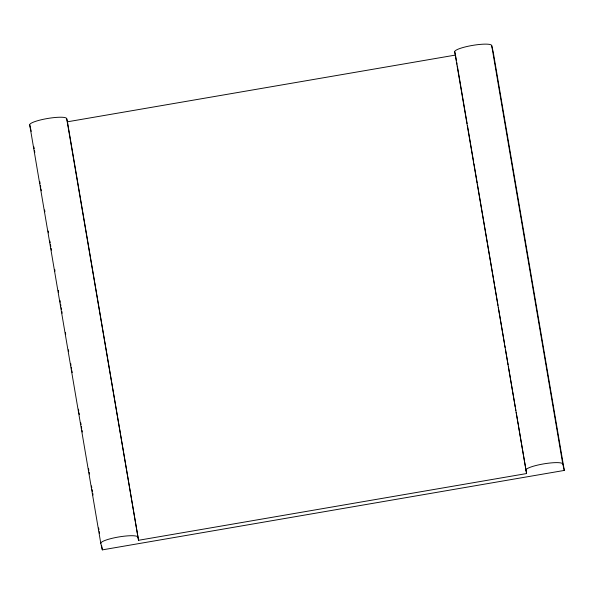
<?xml version="1.0" encoding="UTF-8"?>
<svg xmlns="http://www.w3.org/2000/svg" width="594" height="594" viewBox="0 0 594 594"><rect width="100%" height="100%" fill="white"/><g stroke="black" fill="none" stroke-linecap="round" stroke-linejoin="round"><path stroke-width="0.89" d="M66.669 118.57L138.528 540.288L526.574 473.552L454.714 51.834A18.748 3.312 -9.6 0 1 472.423 45.426A18.748 3.312 -9.6 0 1 491.676 45.478L493.213 51.938L564.3 470.426L102.346 549.873L100.802 543.413L29.715 124.926A18.748 3.312 -9.6 0 1 47.423 118.518A18.748 3.312 -9.6 0 1 66.669 118.57L67.441 121.8L455.487 55.064L456.415 60.551M491.676 45.478L562.763 463.966L564.3 470.426M454.714 51.834L455.294 54.254M29.715 124.926L31.252 131.385M456.727 62.377L457.038 64.204M457.35 66.031L467.129 123.597M467.441 125.423L473.648 161.969M473.96 163.796L477.22 182.989M477.524 184.816L484.355 225.022M484.667 226.849L487.303 242.382M487.615 244.208L494.446 284.407M494.757 286.241L498.017 305.427M498.321 307.254L504.536 343.8M504.841 345.634L505.152 347.46M505.464 349.287L508.1 364.82M508.412 366.647L515.243 406.853M515.555 408.679L515.867 410.506M516.171 412.333L518.191 424.213M518.503 426.039L525.334 466.245M525.645 468.072L526.574 473.552M67.441 121.8L138.528 540.288M33.895 146.918L34.207 148.745M34.511 150.579L34.823 152.406M39.791 181.645L40.102 183.472M40.414 185.298L40.726 187.125M41.031 188.951L41.342 190.778M44.602 209.972L44.914 211.798M48.173 230.984L48.485 232.811M49.881 241.038L50.193 242.864M50.505 244.691L50.809 246.517M51.121 248.344L51.433 250.171M54.693 269.357L55.004 271.191M58.264 290.377L58.576 292.203M59.972 300.43L60.284 302.257M60.588 304.083L60.9 305.91M61.212 307.737L61.524 309.563M61.835 311.39L62.14 313.216M65.399 332.41L65.711 334.236M68.355 349.769L68.659 351.596M70.679 363.476L70.99 365.303M71.302 367.129L71.614 368.956M71.919 370.782L72.23 372.609M78.438 409.162L78.75 410.989M79.061 412.815L79.373 414.642M80.769 422.869L81.081 424.695M81.385 426.522L81.697 428.348M82.009 430.175L82.321 432.001M88.528 468.555L88.84 470.381M89.152 472.208L89.456 474.034M91.476 485.914L91.788 487.741M92.1 489.567L92.412 491.394M92.716 493.22L93.028 495.047M98.619 527.947L98.931 529.774M99.235 531.6L99.547 533.427M101.567 545.307L102.346 549.873M525.801 470.322A18.748 3.312 -9.6 0 1 543.51 463.914A18.748 3.312 -9.6 0 1 562.763 463.966M100.802 543.413A18.748 3.312 -9.6 0 1 118.51 537.006A18.748 3.312 -9.6 0 1 137.763 537.058"/></g></svg>
